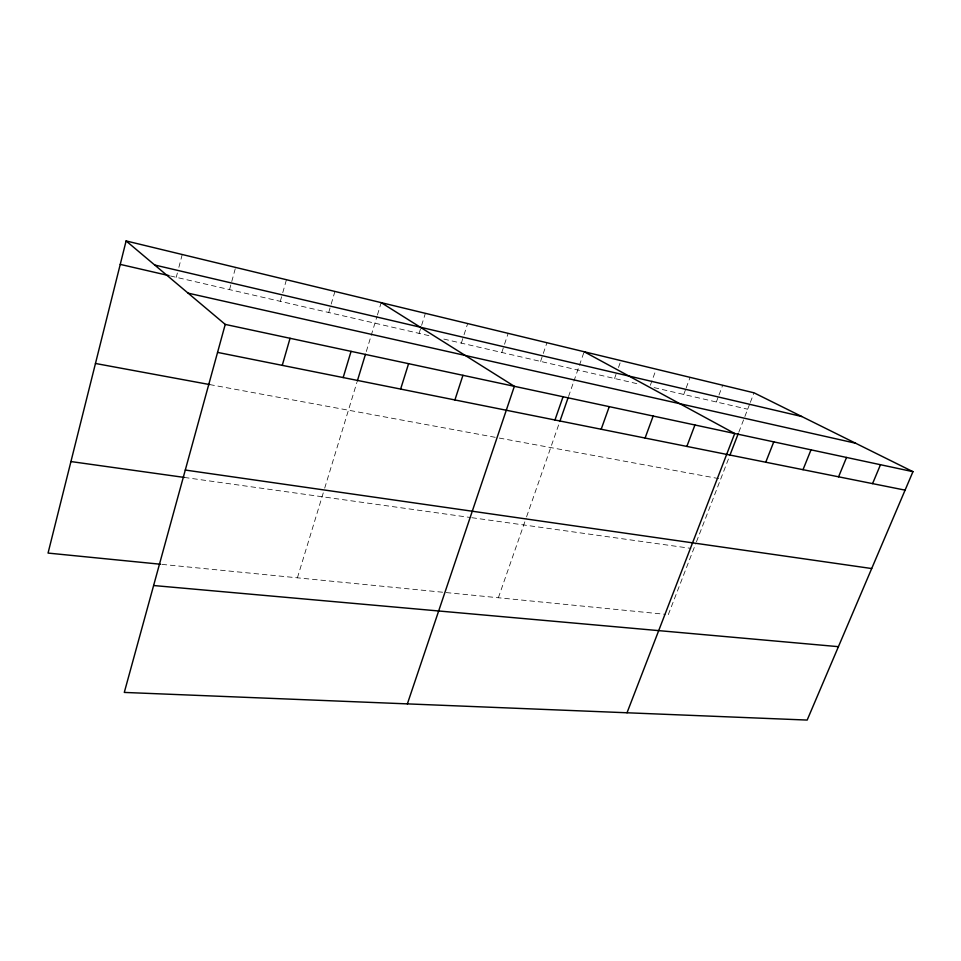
<?xml version="1.0" encoding="UTF-8"?>
<svg xmlns="http://www.w3.org/2000/svg" width="961" height="961" viewBox="0 0 961 961"><rect width="100%" height="100%" fill="white"/><g stroke="black" fill="none" stroke-linecap="round" stroke-linejoin="round"><path stroke-width="0.72" stroke-dasharray="4.8 3.6" d="M176.247 277.309L177.377 273.032M178.866 267.338L182.23 254.509M229.547 289.609L235.613 267.422M280.3 301.334L282.354 294.126M282.762 292.685L286.45 279.723M328.71 312.505L330.776 305.478M331.197 304.084L334.921 291.447M297.405 577.813L324.265 489.581M324.698 488.152L356.903 382.382M366.309 351.498L377.012 316.325M377.433 314.956L381.181 302.631M419.092 333.371L425.387 313.322M461.34 343.113L463.598 336.134M464.055 334.728L467.671 323.557M501.798 352.459L504.069 345.636M504.525 344.266L508.153 333.347M540.575 361.408L546.941 342.729M498.363 597.754L526.123 518.111M526.604 516.742L559.35 422.828M568.528 396.521L573.393 382.562M573.885 381.169L584.144 351.726M614.547 378.478L616.025 374.358M618.476 367.498L620.926 360.627M650.333 385.289L655.234 371.847M683.751 394.454L685.71 389.193M686.19 387.884L690.106 377.361M716.341 401.974L718.456 396.4M718.984 395.007L722.684 385.241M668.315 614.62L695.896 543.229M696.437 541.848L729.291 456.811M738.817 432.186L749.796 403.752M750.325 402.383L754.025 392.821M161.977 564.383L665.456 614.331M184.344 477.437L470.313 517.486M471.803 517.691L690.899 548.371M209.654 384.568L497.81 437.796M499.24 438.06L720.738 478.974M170.505 275.987L430.744 336.062M443.862 339.089L638.548 384.028M654.081 387.607L747.694 409.218"/><path stroke-width="1.44" d="M126.107 240.935L225.234 324.41L124.293 692.425L807.168 720.065L912.95 471.671L754.025 392.821L126.107 240.935L48.05 553.08L160.511 564.239M282.258 365.36L290.054 338.284M343.173 377.565L351.065 351.354M357.324 380.988L365.444 354.333M400.629 389.073L408.593 363.666M454.913 399.944L462.938 375.307M407.368 703.884L514.351 386.31L381.181 302.631M554.965 419.993L563.05 396.749M559.831 421.459L568.035 397.926M601.178 429.255L609.262 406.635M645.083 438.048L653.168 416.041M686.863 446.421L694.935 424.978M627.016 712.774L734.721 433.507L584.144 351.726M729.831 455.43L738.288 433.531M765.749 462.229L773.773 441.868M803.012 469.689L811.012 449.832M838.581 476.812L846.533 457.448M872.576 483.623L880.48 464.716M153.616 585.525L838.424 646.669M70.934 461.556L184.344 477.437M185.293 470.049L871.699 568.54M95.463 363.474L209.654 384.568M217.558 352.399L905.082 490.134M225.234 324.41L912.95 471.671M188.128 293.153L855.614 443.225M120.233 264.383L169.076 275.651M154.697 265.008L801.798 416.521"/></g></svg>
